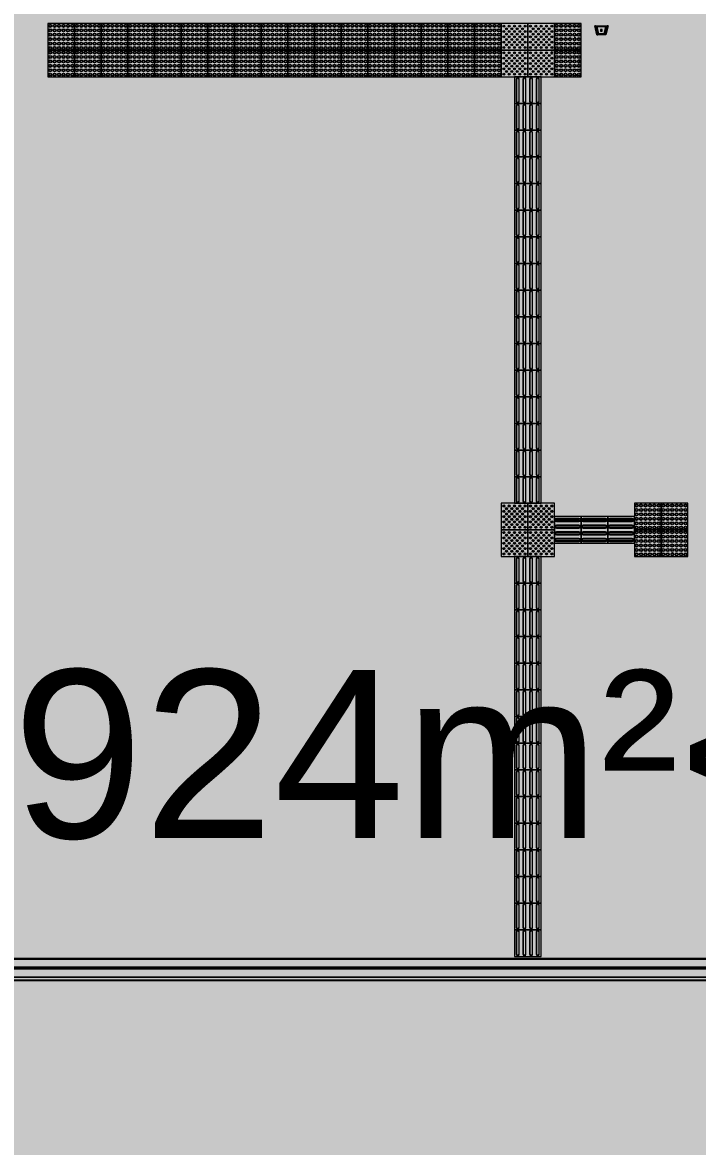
# Model space of a CAD drawing. Header units: millimetres. Extents: x -57519 to 497916, y -349472 to 446842.
# Drawn here: x 454438 to 462035, y 31742 to 44395 of the extents above; entities that cross this region are included whole.
import ezdxf

# ---------------------------------------------------------------- set-up
doc = ezdxf.new("R2010")
doc.units = ezdxf.units.MM
for name, color, linetype, lineweight in [('A-DETL-GENF', 92, 'Continuous', 5), ('A-FLOR', 192, 'Continuous', 5), ('A-FLOR-HRAL', 11, 'Continuous', 5), ('A-GENM', 13, 'Continuous', 5), ('A-WALL', 113, 'Continuous', 20), ('G-ANNO-TEXT', 231, 'Continuous', 5)]:
    doc.layers.add(name, color=color, linetype=linetype, lineweight=lineweight)
doc.styles.add('Swis721 BT_10', font='swiss.ttf', dxfattribs={"height": 1892.141757})

# ---------------------------------------------------------------- blocks, each defined once
blk = doc.blocks.new('DLN_Tactile - Hazard warning Tiles-3867762-1_F SINGLE OCCUPANCY DIAGRAM')
at = {"layer": 'A-GENM'}
for p, q in [((150, 150), (-150, 150)), ((-150, 150), (-150, -150)), ((150, -150), (150, 150)), ((-150, -150), (150, -150))]:
    blk.add_line(p, q, dxfattribs=at)
for centre, radius in [((-125, 125), 17.5), ((-125, 125), 12.5), ((-75, 125), 17.5), ((-75, 125), 12.5), ((-25, 125), 17.5), ((-25, 125), 12.5), ((25, 125), 17.5), ((25, 125), 12.5), ((75, 125), 17.5), ((75, 125), 12.5), ((125, 125), 17.5), ((125, 125), 12.5), ((-125, 75), 17.5), ((-125, 25), 17.5), ((-125, 75), 12.5), ((-125, 25), 12.5), ((-75, 75), 17.5), ((-75, 25), 17.5), ((-75, 75), 12.5), ((-75, 25), 12.5), ((-25, 75), 17.5), ((-25, 25), 17.5), ((-25, 75), 12.5), ((-25, 25), 12.5), ((25, 75), 17.5), ((25, 25), 17.5), ((25, 75), 12.5), ((25, 25), 12.5), ((75, 75), 17.5), ((75, 25), 17.5), ((75, 75), 12.5), ((75, 25), 12.5), ((125, 75), 17.5), ((125, 25), 17.5), ((125, 75), 12.5), ((125, 25), 12.5), ((-125, -25), 17.5), ((-125, -75), 17.5), ((-125, -125), 17.5), ((-125, -25), 12.5), ((-125, -75), 12.5), ((-125, -125), 12.5), ((-75, -25), 17.5), ((-75, -75), 17.5), ((-75, -125), 17.5), ((-75, -25), 12.5), ((-75, -75), 12.5), ((-75, -125), 12.5), ((-25, -25), 17.5), ((-25, -75), 17.5), ((-25, -125), 17.5), ((-25, -25), 12.5), ((-25, -75), 12.5), ((-25, -125), 12.5), ((25, -25), 17.5), ((25, -75), 17.5), ((25, -125), 17.5), ((25, -25), 12.5), ((25, -75), 12.5), ((25, -125), 12.5), ((75, -25), 17.5), ((75, -75), 17.5), ((75, -125), 17.5), ((75, -25), 12.5), ((75, -75), 12.5), ((75, -125), 12.5), ((125, -25), 17.5), ((125, -75), 17.5), ((125, -125), 17.5), ((125, -25), 12.5), ((125, -75), 12.5), ((125, -125), 12.5)]:
    blk.add_circle(centre, radius, dxfattribs=at)
blk = doc.blocks.new('DLN_Tactile - Hazard warning Tiles-V1045-1_F SINGLE OCCUPANCY DIAGRAM')
at = {"layer": 'A-GENM'}
for p, q in [((150, 150), (-150, 150)), ((-150, 150), (-150, -150)), ((150, -150), (150, 150)), ((-150, -150), (150, -150))]:
    blk.add_line(p, q, dxfattribs=at)
for centre, radius in [((-125, 125), 17.5), ((-125, 125), 12.5), ((-75, 125), 17.5), ((-75, 125), 12.5), ((-25, 125), 17.5), ((-25, 125), 12.5), ((25, 125), 17.5), ((25, 125), 12.5), ((75, 125), 17.5), ((75, 125), 12.5), ((125, 125), 17.5), ((125, 125), 12.5), ((-125, 75), 17.5), ((-125, 25), 17.5), ((-125, 75), 12.5), ((-125, 25), 12.5), ((-75, 75), 17.5), ((-75, 25), 17.5), ((-75, 75), 12.5), ((-75, 25), 12.5), ((-25, 75), 17.5), ((-25, 25), 17.5), ((-25, 75), 12.5), ((-25, 25), 12.5), ((25, 75), 17.5), ((25, 25), 17.5), ((25, 75), 12.5), ((25, 25), 12.5), ((75, 75), 17.5), ((75, 25), 17.5), ((75, 75), 12.5), ((75, 25), 12.5), ((125, 75), 17.5), ((125, 25), 17.5), ((125, 75), 12.5), ((-125, -25), 17.5), ((-125, -75), 17.5), ((-125, -125), 17.5), ((-125, -25), 12.5), ((-125, -75), 12.5), ((-125, -125), 12.5), ((-75, -25), 17.5), ((-75, -75), 17.5), ((-75, -25), 12.5), ((-75, -75), 12.5), ((-75, -125), 12.5), ((-25, -25), 17.5), ((-25, -75), 17.5), ((-25, -125), 17.5), ((-25, -25), 12.5), ((-25, -75), 12.5), ((-25, -125), 12.5), ((25, -25), 17.5), ((25, -75), 17.5), ((25, -125), 17.5), ((25, -25), 12.5), ((25, -75), 12.5), ((25, -125), 12.5), ((75, -75), 17.5), ((75, -125), 17.5), ((75, -25), 12.5), ((75, -75), 12.5), ((75, -125), 12.5), ((125, -25), 17.5), ((125, -75), 17.5), ((125, -125), 17.5), ((125, -25), 12.5), ((125, -75), 12.5), ((125, -125), 12.5)]:
    blk.add_circle(centre, radius, dxfattribs=at)
for centre, radius, start, end in [((125, 25), 12.5, 34.0965, 211.0535), ((125, 25), 12.5, 240, 360), ((-75, -125), 17.5, 126.6894, 360), ((-75, -125), 17.5, 360, 113.6889), ((75, -25), 17.5, 138.6206, 360), ((75, -25), 17.5, 360, 102.4326)]:
    blk.add_arc(centre, radius, start, end, dxfattribs=at)
blk = doc.blocks.new('DLN_Tactile - Hazard warning Tiles-V1046-1_F SINGLE OCCUPANCY DIAGRAM')
at = {"layer": 'A-GENM'}
for p, q in [((150, 150), (-150, 150)), ((-150, 146), (-150, -150)), ((150, -150), (150, 150)), ((-150, -150), (150, -150))]:
    blk.add_line(p, q, dxfattribs=at)
for centre, radius in [((-125, 125), 17.5), ((-125, 125), 12.5), ((-75, 125), 17.5), ((-75, 125), 12.5), ((-25, 125), 17.5), ((-25, 125), 12.5), ((25, 125), 17.5), ((25, 125), 12.5), ((75, 125), 17.5), ((75, 125), 12.5), ((125, 125), 17.5), ((125, 125), 12.5), ((-125, 75), 17.5), ((-125, 25), 17.5), ((-125, 75), 12.5), ((-125, 25), 12.5), ((-75, 75), 17.5), ((-75, 25), 17.5), ((-75, 75), 12.5), ((-75, 25), 12.5), ((-25, 75), 17.5), ((-25, 25), 17.5), ((-25, 75), 12.5), ((-25, 25), 12.5), ((25, 75), 17.5), ((25, 25), 17.5), ((25, 75), 12.5), ((25, 25), 12.5), ((75, 75), 17.5), ((75, 25), 17.5), ((75, 75), 12.5), ((75, 25), 12.5), ((125, 75), 17.5), ((125, 75), 12.5), ((-125, -25), 17.5), ((-125, -75), 17.5), ((-125, -125), 17.5), ((-125, -25), 12.5), ((-125, -75), 12.5), ((-125, -125), 12.5), ((-75, -25), 17.5), ((-75, -75), 17.5), ((-75, -125), 17.5), ((-75, -25), 12.5), ((-75, -75), 12.5), ((-25, -25), 17.5), ((-25, -75), 17.5), ((-25, -125), 17.5), ((-25, -25), 12.5), ((-25, -125), 12.5), ((25, -75), 17.5), ((25, -125), 17.5), ((25, -25), 12.5), ((25, -75), 12.5), ((25, -125), 12.5), ((75, -25), 17.5), ((75, -75), 17.5), ((75, -125), 17.5), ((75, -25), 12.5), ((75, -75), 12.5), ((75, -125), 12.5), ((125, -25), 17.5), ((125, -75), 17.5), ((125, -125), 17.5), ((125, -25), 12.5), ((125, -75), 12.5), ((125, -125), 12.5)]:
    blk.add_circle(centre, radius, dxfattribs=at)
for centre, radius, start, end in [((125, 25), 17.5, 120, 360), ((125, 25), 12.5, 120.816, 360), ((125, 25), 12.5, 360, 119.302), ((125, 25), 17.5, 360, 98.2973), ((-75, -125), 12.5, 145.8714, 360), ((-75, -125), 12.5, 360, 97.8705), ((-25, -75), 12.5, 360, 208.8896), ((-25, -75), 12.5, 240, 360), ((25, -25), 17.5, 5.9841, 360)]:
    blk.add_arc(centre, radius, start, end, dxfattribs=at)
blk = doc.blocks.new('DLN_Tactile - Positional Tiles-3867764-1_F SINGLE OCCUPANCY DIAGRAM')
at = {"layer": 'A-GENM'}
for p, q in [((150, 150), (-150, 150)), ((-150, 150), (-150, -150)), ((150, -150), (150, 150)), ((-150, -150), (150, -150))]:
    blk.add_line(p, q, dxfattribs=at)
for centre, radius in [((-120, 120), 11.5), ((-60, 120), 11.5), ((0, 120), 11.5), ((60, 120), 11.5), ((120, 120), 11.5), ((-120, 60), 11.5), ((-120, 0), 11.5), ((-120, 120), 6), ((-120, 60), 6), ((-120, 0), 6), ((-90, 90), 11.5), ((-90, 30), 11.5), ((-90, 90), 6), ((-90, 30), 6), ((-60, 60), 11.5), ((-60, 0), 11.5), ((-60, 120), 6), ((-60, 60), 6), ((-60, 0), 6), ((-30, 90), 11.5), ((-30, 30), 11.5), ((-30, 90), 6), ((-30, 30), 6), ((0, 60), 11.5), ((0, 0), 11.5), ((0, 120), 6), ((0, 60), 6), ((0, 0), 6), ((30, 90), 11.5), ((30, 30), 11.5), ((30, 90), 6), ((30, 30), 6), ((60, 60), 11.5), ((60, 0), 11.5), ((60, 120), 6), ((60, 60), 6), ((60, 0), 6), ((90, 90), 11.5), ((90, 30), 11.5), ((90, 90), 6), ((90, 30), 6), ((120, 60), 11.5), ((120, 0), 11.5), ((120, 120), 6), ((120, 60), 6), ((120, 0), 6), ((-120, -60), 11.5), ((-120, -120), 11.5), ((-120, -60), 6), ((-120, -120), 6), ((-90, -30), 11.5), ((-90, -90), 11.5), ((-90, -30), 6), ((-90, -90), 6), ((-60, -60), 11.5), ((-60, -120), 11.5), ((-60, -60), 6), ((-60, -120), 6), ((-30, -30), 11.5), ((-30, -90), 11.5), ((-30, -30), 6), ((-30, -90), 6), ((0, -60), 11.5), ((0, -120), 11.5), ((0, -60), 6), ((0, -120), 6), ((30, -30), 11.5), ((30, -90), 11.5), ((30, -30), 6), ((30, -90), 6), ((60, -60), 11.5), ((60, -120), 11.5), ((60, -60), 6), ((60, -120), 6), ((90, -30), 11.5), ((90, -90), 11.5), ((90, -30), 6), ((90, -90), 6), ((120, -60), 11.5), ((120, -120), 11.5), ((120, -60), 6), ((120, -120), 6)]:
    blk.add_circle(centre, radius, dxfattribs=at)
blk = doc.blocks.new('DLN_Tactile - Positional Tiles-V1047-1_F SINGLE OCCUPANCY DIAGRAM')
at = {"layer": 'A-GENM'}
for p, q in [((150, 150), (-150, 150)), ((-150, 150), (-150, -150)), ((150, -150), (150, 150)), ((-150, -150), (150, -150))]:
    blk.add_line(p, q, dxfattribs=at)
for centre, radius in [((-120, 120), 11.5), ((-60, 120), 11.5), ((0, 120), 11.5), ((60, 120), 11.5), ((120, 120), 11.5), ((-120, 60), 11.5), ((-120, 0), 11.5), ((-120, 120), 6), ((-120, 60), 6), ((-120, 0), 6), ((-90, 90), 11.5), ((-90, 30), 11.5), ((-90, 90), 6), ((-90, 30), 6), ((-60, 60), 11.5), ((-60, 0), 11.5), ((-60, 120), 6), ((-60, 60), 6), ((-60, 0), 6), ((-30, 90), 11.5), ((-30, 30), 11.5), ((-30, 90), 6), ((-30, 30), 6), ((0, 60), 11.5), ((0, 0), 11.5), ((0, 120), 6), ((0, 60), 6), ((0, 0), 6), ((30, 90), 11.5), ((30, 30), 11.5), ((30, 90), 6), ((30, 30), 6), ((60, 60), 11.5), ((60, 0), 11.5), ((60, 120), 6), ((60, 60), 6), ((60, 0), 6), ((90, 90), 11.5), ((90, 30), 11.5), ((90, 90), 6), ((90, 30), 6), ((120, 60), 11.5), ((120, 0), 11.5), ((120, 120), 6), ((120, 60), 6), ((120, 0), 6), ((-120, -60), 11.5), ((-120, -120), 11.5), ((-120, -60), 6), ((-120, -120), 6), ((-90, -30), 11.5), ((-90, -90), 11.5), ((-90, -30), 6), ((-90, -90), 6), ((-60, -60), 11.5), ((-60, -120), 11.5), ((-60, -60), 6), ((-60, -120), 6), ((-30, -30), 11.5), ((-30, -90), 11.5), ((-30, -30), 6), ((-30, -90), 6), ((0, -60), 11.5), ((0, -120), 11.5), ((0, -60), 6), ((0, -120), 6), ((30, -30), 11.5), ((30, -90), 11.5), ((30, -30), 6), ((30, -90), 6), ((60, -60), 11.5), ((60, -120), 11.5), ((60, -60), 6), ((60, -120), 6), ((90, -30), 11.5), ((90, -90), 11.5), ((90, -30), 6), ((120, -60), 11.5), ((120, -120), 11.5), ((120, -60), 6), ((120, -120), 6)]:
    blk.add_circle(centre, radius, dxfattribs=at)
blk.add_arc((90, -90), 6, 360, 312.8393, dxfattribs=at)
blk = doc.blocks.new('DLN_Tactile - Positional Tiles-V1048-1_F SINGLE OCCUPANCY DIAGRAM')
at = {"layer": 'A-GENM'}
for p, q in [((150, 150), (-150, 150)), ((-150, 150), (-150, -150)), ((150, -150), (150, 146)), ((-150, -150), (150, -150))]:
    blk.add_line(p, q, dxfattribs=at)
for centre, radius in [((-120, 120), 11.5), ((-60, 120), 11.5), ((0, 120), 11.5), ((60, 120), 11.5), ((-120, 60), 11.5), ((-120, 0), 11.5), ((-120, 120), 6), ((-120, 60), 6), ((-120, 0), 6), ((-90, 90), 11.5), ((-90, 30), 11.5), ((-90, 90), 6), ((-90, 30), 6), ((-60, 60), 11.5), ((-60, 0), 11.5), ((-60, 120), 6), ((-60, 60), 6), ((-60, 0), 6), ((-30, 90), 11.5), ((-30, 30), 11.5), ((-30, 90), 6), ((0, 60), 11.5), ((0, 0), 11.5), ((0, 120), 6), ((0, 60), 6), ((0, 0), 6), ((30, 90), 11.5), ((30, 30), 11.5), ((30, 90), 6), ((30, 30), 6), ((60, 60), 11.5), ((60, 0), 11.5), ((60, 120), 6), ((60, 60), 6), ((60, 0), 6), ((90, 90), 11.5), ((90, 30), 11.5), ((90, 90), 6), ((90, 30), 6), ((120, 60), 11.5), ((120, 0), 11.5), ((120, 120), 6), ((120, 60), 6), ((120, 0), 6), ((-120, -60), 11.5), ((-120, -120), 11.5), ((-120, -60), 6), ((-120, -120), 6), ((-90, -30), 11.5), ((-90, -90), 11.5), ((-90, -30), 6), ((-90, -90), 6), ((-60, -60), 11.5), ((-60, -120), 11.5), ((-60, -60), 6), ((-60, -120), 6), ((-30, -30), 11.5), ((-30, -90), 11.5), ((-30, -30), 6), ((-30, -90), 6), ((0, -60), 11.5), ((0, -120), 11.5), ((0, -60), 6), ((0, -120), 6), ((30, -30), 11.5), ((30, -90), 11.5), ((30, -30), 6), ((30, -90), 6), ((60, -60), 11.5), ((60, -120), 11.5), ((60, -60), 6), ((60, -120), 6), ((90, -30), 11.5), ((90, -90), 11.5), ((90, -30), 6), ((90, -90), 6), ((120, -60), 11.5), ((120, -120), 11.5), ((120, -60), 6), ((120, -120), 6)]:
    blk.add_circle(centre, radius, dxfattribs=at)
for centre, radius, start, end in [((120, 120), 11.5, 360, 330.8844), ((-30, 30), 6, 145.0426, 360)]:
    blk.add_arc(centre, radius, start, end, dxfattribs=at)
blk = doc.blocks.new('DLN_Tactile - Hazard warning Tiles-V1049-1_F SINGLE OCCUPANCY DIAGRAM')
at = {"layer": 'A-GENM'}
for p, q in [((150, 150), (-150, 150)), ((-150, 150), (-150, -150)), ((150, -150), (150, 150)), ((-150, -150), (150, -150))]:
    blk.add_line(p, q, dxfattribs=at)
for centre, radius in [((-125, 125), 17.5), ((-125, 125), 12.5), ((-75, 125), 17.5), ((-75, 125), 12.5), ((-25, 125), 17.5), ((-25, 125), 12.5), ((25, 125), 17.5), ((25, 125), 12.5), ((75, 125), 17.5), ((75, 125), 12.5), ((125, 125), 17.5), ((125, 125), 12.5), ((-125, 75), 17.5), ((-125, 25), 17.5), ((-125, 75), 12.5), ((-125, 25), 12.5), ((-75, 75), 17.5), ((-75, 25), 17.5), ((-75, 75), 12.5), ((-75, 25), 12.5), ((-25, 75), 17.5), ((-25, 25), 17.5), ((-25, 75), 12.5), ((-25, 25), 12.5), ((25, 75), 17.5), ((25, 25), 17.5), ((25, 75), 12.5), ((25, 25), 12.5), ((75, 75), 17.5), ((75, 25), 17.5), ((75, 75), 12.5), ((75, 25), 12.5), ((125, 75), 17.5), ((125, 25), 17.5), ((125, 75), 12.5), ((125, 25), 12.5), ((-125, -25), 17.5), ((-125, -75), 17.5), ((-125, -125), 17.5), ((-125, -25), 12.5), ((-125, -75), 12.5), ((-125, -125), 12.5), ((-75, -25), 17.5), ((-75, -75), 17.5), ((-75, -125), 17.5), ((-75, -25), 12.5), ((-75, -75), 12.5), ((-75, -125), 12.5), ((-25, -25), 17.5), ((-25, -75), 17.5), ((-25, -25), 12.5), ((-25, -75), 12.5), ((-25, -125), 12.5), ((25, -25), 17.5), ((25, -75), 17.5), ((25, -125), 17.5), ((25, -25), 12.5), ((25, -75), 12.5), ((25, -125), 12.5), ((75, -25), 17.5), ((75, -75), 17.5), ((75, -125), 17.5), ((75, -25), 12.5), ((75, -75), 12.5), ((75, -125), 12.5), ((125, -25), 17.5), ((125, -75), 17.5), ((125, -125), 17.5), ((125, -25), 12.5), ((125, -75), 12.5), ((125, -125), 12.5)]:
    blk.add_circle(centre, radius, dxfattribs=at)
for start, end in [(360, 240), (240, 360)]:
    blk.add_arc((-25, -125), 17.5, start, end, dxfattribs=at)
blk = doc.blocks.new('DLN_Tactile - Directional Tiles-3867766-1_F SINGLE OCCUPANCY DIAGRAM')
at = {"layer": 'A-GENM'}
for p, q in [((150, 150), (-150, 150)), ((-150, 150), (-150, -150)), ((150, -150), (150, 150)), ((-129.5, 125.5), (-129.5, -125.5)), ((-123.5, -125.5), (-123.5, 125.5)), ((-101.5, 125.5), (-101.5, -125.5)), ((-95.5, -125.5), (-95.5, 125.5)), ((-54.5, 125.5), (-54.5, -125.5)), ((-48.5, -125.5), (-48.5, 125.5)), ((-26.5, 125.5), (-26.5, -124.2)), ((-20.5, -125.5), (-20.5, 125.5)), ((20.5, 125.5), (20.5, -125.5)), ((26.5, -125.5), (26.5, 125.5)), ((48.5, 125.5), (48.5, -125.5)), ((54.5, -125.5), (54.5, 125.5)), ((95.5, 125.5), (95.5, -125.5)), ((101.5, -125.5), (101.5, 125.5)), ((123.5, 125.5), (123.5, -125.5)), ((129.5, -125.5), (129.5, 125.5)), ((-150, -150), (150, -150))]:
    blk.add_line(p, q, dxfattribs=at)
for centre, radius, start, end in [((-112.5, 125.5), 17, 360, 180), ((-112.5, 125.5), 11, 360, 180), ((-37.5, 125.5), 17, 360, 180), ((-37.5, 125.5), 11, 360, 180), ((37.5, 125.5), 17, 360, 180), ((37.5, 125.5), 11, 360, 180), ((112.5, 125.5), 17, 360, 180), ((112.5, 125.5), 11, 360, 180), ((-112.5, -125.5), 17, 180, 360), ((-112.5, -125.5), 11, 180, 360), ((-37.5, -125.5), 17, 180, 240.76778), ((-37.5, -125.5), 11, 180, 346.37808), ((-37.5, -125.5), 17, 270, 360), ((37.5, -125.5), 17, 180, 360), ((37.5, -125.5), 11, 180, 360), ((112.5, -125.5), 17, 180, 360), ((112.5, -125.5), 11, 180, 360)]:
    blk.add_arc(centre, radius, start, end, dxfattribs=at)
blk = doc.blocks.new('DLN_Tactile - Directional Tiles-V1050-1_F SINGLE OCCUPANCY DIAGRAM')
at = {"layer": 'A-GENM'}
for p, q in [((150, 150), (-150, 150)), ((-150, 150), (-150, -150)), ((150, -150), (150, 150)), ((-129.5, 125.5), (-129.5, -125.5)), ((-123.5, -125.5), (-123.5, 125.5)), ((-101.5, 125.5), (-101.5, -125.5)), ((-95.5, -125.5), (-95.5, 122.5)), ((-54.5, 125.5), (-54.5, -125.5)), ((-48.5, -125.5), (-48.5, 125.5)), ((-26.5, 125.5), (-26.5, -125.5)), ((-20.5, -125.5), (-20.5, 125.5)), ((20.5, 125.5), (20.5, -125.5)), ((26.5, -125.5), (26.5, 125.5)), ((48.5, 125.5), (48.5, -125.5)), ((54.5, -125.5), (54.5, 125.5)), ((95.5, 125.5), (95.5, -125.5)), ((101.5, -125.5), (101.5, 125.5)), ((123.5, 125.5), (123.5, -125.5)), ((129.5, -125.5), (129.5, 125.5)), ((-150, -150), (150, -150))]:
    blk.add_line(p, q, dxfattribs=at)
for centre, radius, start, end in [((-112.5, 125.5), 17, 360, 180), ((-112.5, 125.5), 11, 360, 180), ((-37.5, 125.5), 17, 360, 180), ((-37.5, 125.5), 11, 360, 180), ((37.5, 125.5), 17, 360, 180), ((37.5, 125.5), 11, 360, 180), ((112.5, 125.5), 17, 360, 180), ((112.5, 125.5), 11, 360, 180), ((-112.5, -125.5), 17, 180, 360), ((-112.5, -125.5), 11, 180, 360), ((-37.5, -125.5), 17, 180, 360), ((-37.5, -125.5), 11, 180, 360), ((37.5, -125.5), 17, 180, 360), ((37.5, -125.5), 11, 180, 360), ((112.5, -125.5), 17, 180, 360), ((112.5, -125.5), 11, 180, 360)]:
    blk.add_arc(centre, radius, start, end, dxfattribs=at)
blk = doc.blocks.new('DLN_Tactile - Directional Tiles-V1051-1_F SINGLE OCCUPANCY DIAGRAM')
at = {"layer": 'A-GENM'}
for p, q in [((150, 150), (-150, 150)), ((-150, 150), (-150, -150)), ((150, -150), (150, 150)), ((-129.5, 125.5), (-129.5, -125.5)), ((-123.5, -125.5), (-123.5, 125.5)), ((-101.5, 125.5), (-101.5, -125.5)), ((-95.5, -125.5), (-95.5, 125.5)), ((-54.5, 125.5), (-54.5, -125.5)), ((-48.5, -125.5), (-48.5, 125.5)), ((-26.5, 125.5), (-26.5, -125.5)), ((-20.5, -125.5), (-20.5, 125.5)), ((20.5, 125.5), (20.5, -125.5)), ((26.5, -125.5), (26.5, 125.5)), ((48.5, 125.5), (48.5, -125.5)), ((54.5, -125.5), (54.5, 125.5)), ((95.5, 125.5), (95.5, -125.5)), ((101.5, -125.5), (101.5, 125.5)), ((123.5, 125.5), (123.5, -125.5)), ((129.5, -125.5), (129.5, 125.5)), ((-150, -150), (150, -150))]:
    blk.add_line(p, q, dxfattribs=at)
for centre, radius, start, end in [((-112.5, 125.5), 17, 360, 180), ((-112.5, 125.5), 11, 360, 180), ((-37.5, 125.5), 17, 360, 180), ((-37.5, 125.5), 11, 360, 180), ((37.5, 125.5), 17, 360, 180), ((37.5, 125.5), 11, 360, 180), ((112.5, 125.5), 17, 360, 180), ((112.5, 125.5), 11, 360, 180), ((-112.5, -125.5), 17, 180, 360), ((-112.5, -125.5), 11, 180, 360), ((-37.5, -125.5), 17, 180, 360), ((-37.5, -125.5), 11, 180, 360), ((37.5, -125.5), 17, 180, 360), ((37.5, -125.5), 11, 180, 360), ((112.5, -125.5), 17, 180, 360), ((112.5, -125.5), 11, 180, 360)]:
    blk.add_arc(centre, radius, start, end, dxfattribs=at)
blk = doc.blocks.new('DLN_Automatic Door Bollard - DLN_Automatic Door Bollard-15018911-1_F SINGLE OCCUPANCY DIAGRAM')
at = {"layer": 'A-GENM', "color": 191}
for p, q in [((-50, -50), (-75, 50)), ((-65, 50), (-75, 50)), ((-40, -50), (-65, 50)), ((-65, 50), (65, 50)), ((-32, -41), (-52, 41)), ((-52, 41), (52, 41)), ((-52, 41), (-32, -40)), ((-51, 42), (-51, 40)), ((51, 40), (-51, 40)), ((-51, 40), (-32, -40)), ((-10, 8), (-10, -8)), ((8, 10), (-8, 10)), ((10, -8), (10, 8)), ((52, 41), (32, -41)), ((32, -40), (52, 41)), ((32, -40), (51, 40)), ((65, 50), (40, -50)), ((75, 50), (50, -50)), ((51, 40), (51, 42)), ((75, 50), (65, 50)), ((-50, -50), (-40, -50)), ((40, -50), (-40, -50)), ((-32, -40), (32, -40)), ((32, -41), (-32, -41)), ((-8, -10), (8, -10)), ((50, -50), (40, -50))]:
    blk.add_line(p, q, dxfattribs=at)
for centre, major_axis, start_param, end_param in [((-8, 8), (-2, 0), 4.712389, 6.283185), ((8, 8), (2, 0), 0, 1.570796), ((-8, -8), (2, 0), 3.141593, 4.712389), ((8, -8), (-2, 0), 1.570796, 3.141593)]:
    blk.add_ellipse(centre, major_axis=major_axis, ratio=0.866025, start_param=start_param, end_param=end_param, dxfattribs=at)
blk = doc.blocks.new('Railings 7 - Railings 7-18739482-1_F SINGLE OCCUPANCY DIAGRAM')
at = {"layer": 'A-FLOR-HRAL', "color": 191}
for p, q in [((75192, 33847), (52879, 33847)), ((52879, 33766), (75273, 33766)), ((75280, 33758), (52879, 33758)), ((75389, 33649), (52879, 33649)), ((52879, 33649), (75389, 33649)), ((52879, 33619), (75420, 33619)), ((52879, 33610), (75428, 33610))]:
    blk.add_line(p, q, dxfattribs=at)

msp = doc.modelspace()

# ---------------------------------------------------------------- hatches: boundary and pattern name
at = {"layer": 'A-DETL-GENF', "transparency": 33554585}
msp.add_hatch(color=201, dxfattribs=at).paths.add_polyline_path([(488604.7, 23590.5), (488604.7, 34332.5), (487469.7, 34332.5), (487469.7, 39682.5), (486244.7, 39682.5), (486244.7, 52007.5), (462944.7, 52007.5), (462944.7, 45707.5), (437594.7, 45707.5), (437594.7, 33907.5), (444694.7, 33907.5), (444694.7, 31607.5), (476494.7, 31607.5), (476494.7, 29767.5), (475294.7, 29767.5), (475294.7, 27367.5), (476494.7, 27367.5), (476494.7, 26157.5), (478644.7, 26157.5), (478644.7, 23590.5), (487915.4, 23590.5)], flags=0)

# ---------------------------------------------------------------- linework, layer by layer
at = {"layer": 'A-FLOR'}
for p, q in [((475078.2, 33857.5), (452594.7, 33857.5)), ((474997.4, 33857.5), (452594.7, 33857.5)), ((475094.7, 33739.5), (452594.7, 33739.5))]:
    msp.add_line(p, q, dxfattribs=at)
at = {"layer": 'A-WALL', "color": 191, "lineweight": 5}
for p, q in [((452594.7, 33857.5), (474997.4, 33857.5)), ((452594.7, 33757.5), (475171.6, 33757.5))]:
    msp.add_line(p, q, dxfattribs=at)

# ---------------------------------------------------------------- block references
at = {"layer": 'A-FLOR-HRAL', "color": 191}
msp.add_blockref('Railings 7 - Railings 7-18739482-1_F SINGLE OCCUPANCY DIAGRAM', (399805.4, 0), dxfattribs=at)
at = {"layer": 'A-GENM'}
for name, p in [('DLN_Tactile - Hazard warning Tiles-3867762-1_F SINGLE OCCUPANCY DIAGRAM', (454874.7, 44232.5)), ('DLN_Tactile - Hazard warning Tiles-3867762-1_F SINGLE OCCUPANCY DIAGRAM', (455174.7, 44232.5)), ('DLN_Tactile - Hazard warning Tiles-3867762-1_F SINGLE OCCUPANCY DIAGRAM', (455474.7, 44232.5)), ('DLN_Tactile - Hazard warning Tiles-3867762-1_F SINGLE OCCUPANCY DIAGRAM', (455774.7, 44232.5)), ('DLN_Tactile - Hazard warning Tiles-3867762-1_F SINGLE OCCUPANCY DIAGRAM', (456074.7, 44232.5)), ('DLN_Tactile - Hazard warning Tiles-3867762-1_F SINGLE OCCUPANCY DIAGRAM', (456374.7, 44232.5)), ('DLN_Tactile - Hazard warning Tiles-3867762-1_F SINGLE OCCUPANCY DIAGRAM', (456674.7, 44232.5)), ('DLN_Tactile - Hazard warning Tiles-3867762-1_F SINGLE OCCUPANCY DIAGRAM', (456974.7, 44232.5)), ('DLN_Tactile - Hazard warning Tiles-3867762-1_F SINGLE OCCUPANCY DIAGRAM', (457274.7, 44232.5)), ('DLN_Tactile - Hazard warning Tiles-3867762-1_F SINGLE OCCUPANCY DIAGRAM', (457574.7, 44232.5)), ('DLN_Tactile - Hazard warning Tiles-3867762-1_F SINGLE OCCUPANCY DIAGRAM', (457874.7, 44232.5)), ('DLN_Tactile - Hazard warning Tiles-3867762-1_F SINGLE OCCUPANCY DIAGRAM', (458174.7, 44232.5)), ('DLN_Tactile - Hazard warning Tiles-3867762-1_F SINGLE OCCUPANCY DIAGRAM', (458474.7, 44232.5)), ('DLN_Tactile - Hazard warning Tiles-3867762-1_F SINGLE OCCUPANCY DIAGRAM', (458774.7, 44232.5)), ('DLN_Tactile - Hazard warning Tiles-3867762-1_F SINGLE OCCUPANCY DIAGRAM', (459074.7, 44232.5)), ('DLN_Tactile - Hazard warning Tiles-3867762-1_F SINGLE OCCUPANCY DIAGRAM', (459374.7, 44232.5)), ('DLN_Tactile - Hazard warning Tiles-3867762-1_F SINGLE OCCUPANCY DIAGRAM', (459674.7, 44232.5)), ('DLN_Tactile - Positional Tiles-3867764-1_F SINGLE OCCUPANCY DIAGRAM', (459974.7, 44232.5)), ('DLN_Tactile - Positional Tiles-3867764-1_F SINGLE OCCUPANCY DIAGRAM', (460274.7, 44232.5)), ('DLN_Tactile - Hazard warning Tiles-V1045-1_F SINGLE OCCUPANCY DIAGRAM', (460574.7, 44232.5)), ('DLN_Tactile - Hazard warning Tiles-3867762-1_F SINGLE OCCUPANCY DIAGRAM', (454874.7, 43932.5)), ('DLN_Tactile - Hazard warning Tiles-3867762-1_F SINGLE OCCUPANCY DIAGRAM', (455174.7, 43932.5)), ('DLN_Tactile - Hazard warning Tiles-3867762-1_F SINGLE OCCUPANCY DIAGRAM', (455474.7, 43932.5)), ('DLN_Tactile - Hazard warning Tiles-3867762-1_F SINGLE OCCUPANCY DIAGRAM', (455774.7, 43932.5)), ('DLN_Tactile - Hazard warning Tiles-3867762-1_F SINGLE OCCUPANCY DIAGRAM', (456074.7, 43932.5)), ('DLN_Tactile - Hazard warning Tiles-3867762-1_F SINGLE OCCUPANCY DIAGRAM', (456374.7, 43932.5)), ('DLN_Tactile - Hazard warning Tiles-3867762-1_F SINGLE OCCUPANCY DIAGRAM', (456674.7, 43932.5)), ('DLN_Tactile - Hazard warning Tiles-3867762-1_F SINGLE OCCUPANCY DIAGRAM', (456974.7, 43932.5)), ('DLN_Tactile - Hazard warning Tiles-3867762-1_F SINGLE OCCUPANCY DIAGRAM', (457274.7, 43932.5)), ('DLN_Tactile - Hazard warning Tiles-3867762-1_F SINGLE OCCUPANCY DIAGRAM', (457574.7, 43932.5)), ('DLN_Tactile - Hazard warning Tiles-3867762-1_F SINGLE OCCUPANCY DIAGRAM', (457874.7, 43932.5)), ('DLN_Tactile - Hazard warning Tiles-3867762-1_F SINGLE OCCUPANCY DIAGRAM', (458174.7, 43932.5)), ('DLN_Tactile - Hazard warning Tiles-3867762-1_F SINGLE OCCUPANCY DIAGRAM', (458474.7, 43932.5)), ('DLN_Tactile - Hazard warning Tiles-3867762-1_F SINGLE OCCUPANCY DIAGRAM', (458774.7, 43932.5)), ('DLN_Tactile - Hazard warning Tiles-3867762-1_F SINGLE OCCUPANCY DIAGRAM', (459074.7, 43932.5)), ('DLN_Tactile - Hazard warning Tiles-3867762-1_F SINGLE OCCUPANCY DIAGRAM', (459374.7, 43932.5)), ('DLN_Tactile - Hazard warning Tiles-3867762-1_F SINGLE OCCUPANCY DIAGRAM', (459674.7, 43932.5)), ('DLN_Tactile - Positional Tiles-V1047-1_F SINGLE OCCUPANCY DIAGRAM', (459974.7, 43932.5)), ('DLN_Tactile - Positional Tiles-V1048-1_F SINGLE OCCUPANCY DIAGRAM', (460274.7, 43932.5)), ('DLN_Tactile - Hazard warning Tiles-V1046-1_F SINGLE OCCUPANCY DIAGRAM', (460574.7, 43932.5)), ('DLN_Tactile - Directional Tiles-3867766-1_F SINGLE OCCUPANCY DIAGRAM', (460124.7, 43632.5)), ('DLN_Tactile - Directional Tiles-V1050-1_F SINGLE OCCUPANCY DIAGRAM', (460124.7, 43332.5)), ('DLN_Tactile - Directional Tiles-V1051-1_F SINGLE OCCUPANCY DIAGRAM', (460124.7, 43032.5)), ('DLN_Tactile - Directional Tiles-V1051-1_F SINGLE OCCUPANCY DIAGRAM', (460124.7, 42732.5)), ('DLN_Tactile - Directional Tiles-V1051-1_F SINGLE OCCUPANCY DIAGRAM', (460124.7, 42432.5)), ('DLN_Tactile - Directional Tiles-V1051-1_F SINGLE OCCUPANCY DIAGRAM', (460124.7, 42132.5)), ('DLN_Tactile - Directional Tiles-V1051-1_F SINGLE OCCUPANCY DIAGRAM', (460124.7, 41832.5)), ('DLN_Tactile - Directional Tiles-V1051-1_F SINGLE OCCUPANCY DIAGRAM', (460124.7, 41532.5)), ('DLN_Tactile - Directional Tiles-V1051-1_F SINGLE OCCUPANCY DIAGRAM', (460124.7, 41232.5)), ('DLN_Tactile - Directional Tiles-V1051-1_F SINGLE OCCUPANCY DIAGRAM', (460124.7, 40932.5)), ('DLN_Tactile - Directional Tiles-V1051-1_F SINGLE OCCUPANCY DIAGRAM', (460124.7, 40632.5)), ('DLN_Tactile - Directional Tiles-V1051-1_F SINGLE OCCUPANCY DIAGRAM', (460124.7, 40332.5)), ('DLN_Tactile - Directional Tiles-V1051-1_F SINGLE OCCUPANCY DIAGRAM', (460124.7, 40032.5)), ('DLN_Tactile - Directional Tiles-V1051-1_F SINGLE OCCUPANCY DIAGRAM', (460124.7, 39732.5)), ('DLN_Tactile - Directional Tiles-V1051-1_F SINGLE OCCUPANCY DIAGRAM', (460124.7, 39432.5)), ('DLN_Tactile - Directional Tiles-V1051-1_F SINGLE OCCUPANCY DIAGRAM', (460124.7, 39132.5)), ('DLN_Tactile - Positional Tiles-3867764-1_F SINGLE OCCUPANCY DIAGRAM', (459974.7, 38832.5)), ('DLN_Tactile - Positional Tiles-3867764-1_F SINGLE OCCUPANCY DIAGRAM', (460274.7, 38832.5)), ('DLN_Tactile - Hazard warning Tiles-3867762-1_F SINGLE OCCUPANCY DIAGRAM', (461474.7, 38832.5)), ('DLN_Tactile - Hazard warning Tiles-3867762-1_F SINGLE OCCUPANCY DIAGRAM', (461774.7, 38832.5)), ('DLN_Tactile - Positional Tiles-3867764-1_F SINGLE OCCUPANCY DIAGRAM', (459974.7, 38532.5)), ('DLN_Tactile - Positional Tiles-3867764-1_F SINGLE OCCUPANCY DIAGRAM', (460274.7, 38532.5)), ('DLN_Tactile - Hazard warning Tiles-3867762-1_F SINGLE OCCUPANCY DIAGRAM', (461474.7, 38532.5)), ('DLN_Tactile - Hazard warning Tiles-V1049-1_F SINGLE OCCUPANCY DIAGRAM', (461774.7, 38532.5)), ('DLN_Tactile - Directional Tiles-V1051-1_F SINGLE OCCUPANCY DIAGRAM', (460124.7, 38232.5)), ('DLN_Tactile - Directional Tiles-V1051-1_F SINGLE OCCUPANCY DIAGRAM', (460124.7, 37932.5)), ('DLN_Tactile - Directional Tiles-V1051-1_F SINGLE OCCUPANCY DIAGRAM', (460124.7, 37632.5)), ('DLN_Tactile - Directional Tiles-V1051-1_F SINGLE OCCUPANCY DIAGRAM', (460124.7, 37332.5)), ('DLN_Tactile - Directional Tiles-V1051-1_F SINGLE OCCUPANCY DIAGRAM', (460124.7, 37032.5)), ('DLN_Tactile - Directional Tiles-V1051-1_F SINGLE OCCUPANCY DIAGRAM', (460124.7, 36732.5)), ('DLN_Tactile - Directional Tiles-V1051-1_F SINGLE OCCUPANCY DIAGRAM', (460124.7, 36432.5)), ('DLN_Tactile - Directional Tiles-V1051-1_F SINGLE OCCUPANCY DIAGRAM', (460124.7, 36132.5)), ('DLN_Tactile - Directional Tiles-V1051-1_F SINGLE OCCUPANCY DIAGRAM', (460124.7, 35832.5)), ('DLN_Tactile - Directional Tiles-V1051-1_F SINGLE OCCUPANCY DIAGRAM', (460124.7, 35532.5)), ('DLN_Tactile - Directional Tiles-V1051-1_F SINGLE OCCUPANCY DIAGRAM', (460124.7, 35232.5)), ('DLN_Tactile - Directional Tiles-V1051-1_F SINGLE OCCUPANCY DIAGRAM', (460124.7, 34932.5)), ('DLN_Tactile - Directional Tiles-V1051-1_F SINGLE OCCUPANCY DIAGRAM', (460124.7, 34632.5)), ('DLN_Tactile - Directional Tiles-V1051-1_F SINGLE OCCUPANCY DIAGRAM', (460124.7, 34332.5)), ('DLN_Tactile - Directional Tiles-V1051-1_F SINGLE OCCUPANCY DIAGRAM', (460124.7, 34032.5))]:
    msp.add_blockref(name, p, dxfattribs=at)
at = {"layer": 'A-GENM', "color": 191}
msp.add_blockref('DLN_Automatic Door Bollard - DLN_Automatic Door Bollard-15018911-1_F SINGLE OCCUPANCY DIAGRAM', (460952.7, 44307.5), dxfattribs=at)
at = {"layer": 'A-GENM', "rotation": 270}
for p in [(460574.7, 38682.5), (460874.7, 38682.5), (461174.7, 38682.5)]:
    msp.add_blockref('DLN_Tactile - Directional Tiles-V1051-1_F SINGLE OCCUPANCY DIAGRAM', p, dxfattribs=at)

# ---------------------------------------------------------------- texts
at = {"layer": 'G-ANNO-TEXT', "color": 7, "insert": (454327.1, 37107.9), "char_height": 1892.142, "width": 22461.052, "attachment_point": 1, "line_spacing_factor": 1.00667, "style": 'Swis721 BT_10'}
msp.add_mtext('924m²<2000m²', dxfattribs=at)

doc.saveas('drawing.dxf')
